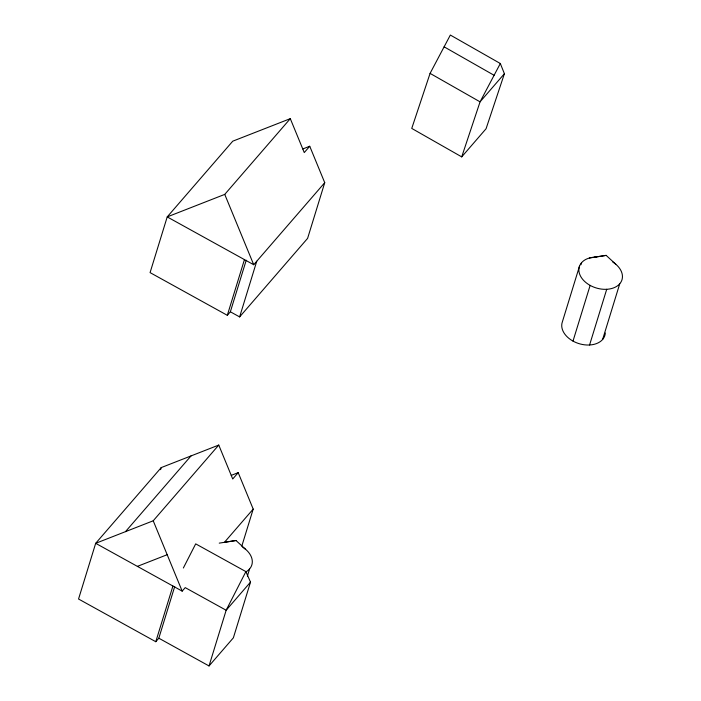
<?xml version="1.0" encoding="UTF-8"?>
<svg xmlns="http://www.w3.org/2000/svg" width="701" height="701" viewBox="0 0 701 701"><rect width="100%" height="100%" fill="white"/><g stroke="black" fill="none" stroke-linecap="round" stroke-linejoin="round"><path stroke-width="1.05" d="M160.582 469.652L161.221 467.593L218.756 445.065L232.723 478.985L238.2 472.658L253.201 509.084L241.775 546.219M227.317 315.31L230.357 311.787L239.628 316.913L307.599 238.375L324.738 182.681L309.737 146.246L304.26 152.573L290.293 118.662L232.758 141.181L167.215 216.907L150.075 272.61L227.317 315.31L244.447 259.607M230.357 311.787L246.226 260.22M239.628 316.913L256.759 261.21M161.221 467.593L95.678 543.319L78.547 599.013L155.78 641.713L172.919 586.01M155.78 641.713L158.82 638.199L174.689 586.623M158.82 638.199L209.029 665.95L226.16 610.247L245.893 571.613L195.693 543.862L183.355 568.012M247.374 576.126L249.6 568.905M245.893 571.613L250.502 582.128L233.372 637.822L209.029 665.95M579.499 266.187L562.36 321.89A22.309 15.387 17.1 0 0 580.402 344.033A22.309 15.387 17.1 0 0 605.305 333.01M580.936 264.741L581.576 262.682M572.997 341.098L590.137 285.395M589.576 344.997L606.715 289.294M602.615 339.486L619.745 283.782M430.081 73.386L411.75 128.414L461.722 156.875L486.065 128.747L504.405 73.719L500.321 63.511L450.34 35.05L430.081 73.386L480.062 101.847L461.722 156.875M500.321 63.511L480.062 101.847L504.405 73.719M324.738 182.681L253.718 264.733L167.215 216.907L224.749 194.387L290.293 118.662M125.479 531.656L191.014 455.93M250.502 582.128L226.16 610.247L185.23 587.622L182.181 591.136L95.678 543.319L153.221 520.79L218.756 445.065M253.201 509.084L224.46 542.294L236 540.506L245.622 549.339M302.779 148.971L309.737 146.246M231.251 475.374L238.2 472.658M137.387 566.373L167.18 554.71M589.392 258.012L606.155 255.383L615.767 264.216M219.247 543.135L236 540.506M594.606 257.171L606.155 255.383M444.119 46.827L494.091 75.287M224.749 194.387L253.718 264.733M153.221 520.79L182.181 591.136M242.66 547.157A22.309 15.387 17.1 0 1 246.226 571.701M612.805 262.034A22.309 15.387 17.1 0 1 615.005 287.305A22.309 15.387 17.1 0 1 581.094 277.149A22.309 15.387 17.1 0 1 596.455 257.136"/></g></svg>
